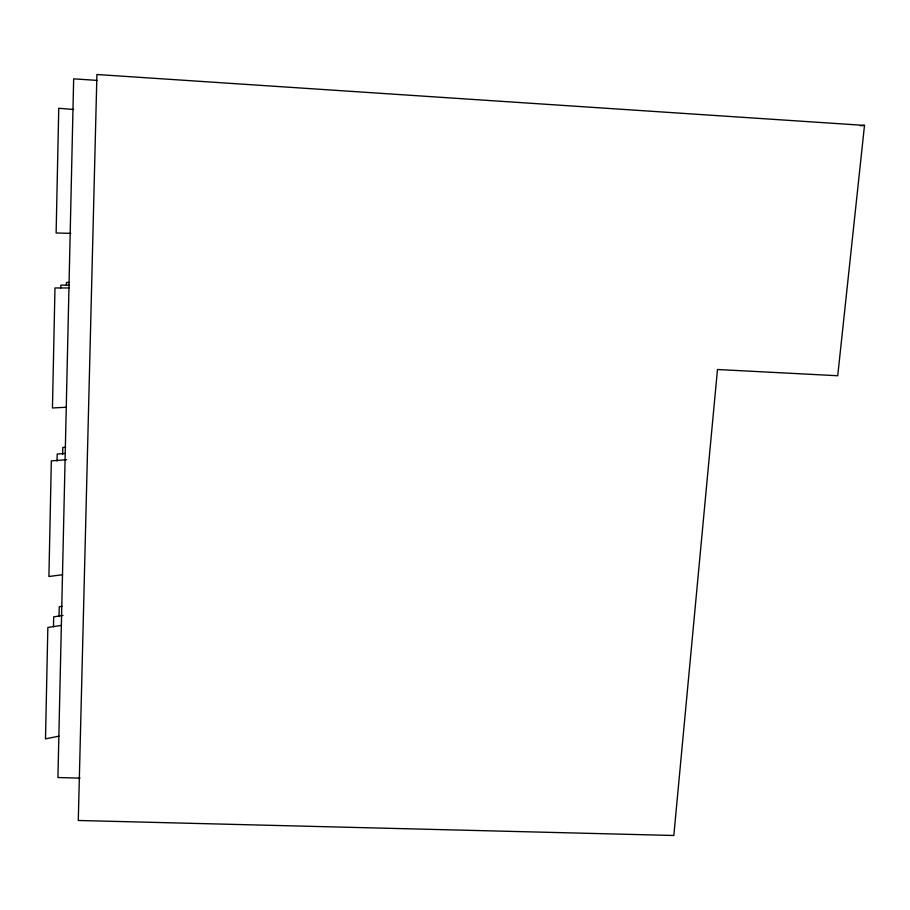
<?xml version="1.0" encoding="UTF-8"?>
<svg xmlns="http://www.w3.org/2000/svg" width="910" height="910" viewBox="0 0 910 910"><rect width="100%" height="100%" fill="white"/><g stroke="black" fill="none" stroke-linecap="round" stroke-linejoin="round"><path stroke-width="1.36" d="M53.462 626.751L53.679 616.843L62.995 615.456M57.046 461.086L57.205 454.022L65.327 453.419M60.799 287.958L60.856 285.137L69.114 285.16M59.025 616.525L59.252 606.697L62.028 606.299M62.631 454.556L62.79 447.481L65.611 447.276M66.396 285.285L66.464 282.453L69.137 282.464M864.5 125.398L837.735 375.739L717.478 369.505L673.821 835.494L78.283 820.479L96.915 74.506L864.5 125.398L860.246 125.739M59.014 736.133L45.5 738.886L47.843 627.479L61.505 625.375M62.653 574.711L48.913 576.496L51.335 460.892L66.635 459.709M66.43 407.236L52.45 407.976L54.975 287.947L69.114 287.969M70.787 233.369L56.124 232.983L58.752 108.256L73.585 109.507M80.057 778.141L57.922 777.527L73.665 78.84L97.154 80.398"/></g></svg>
